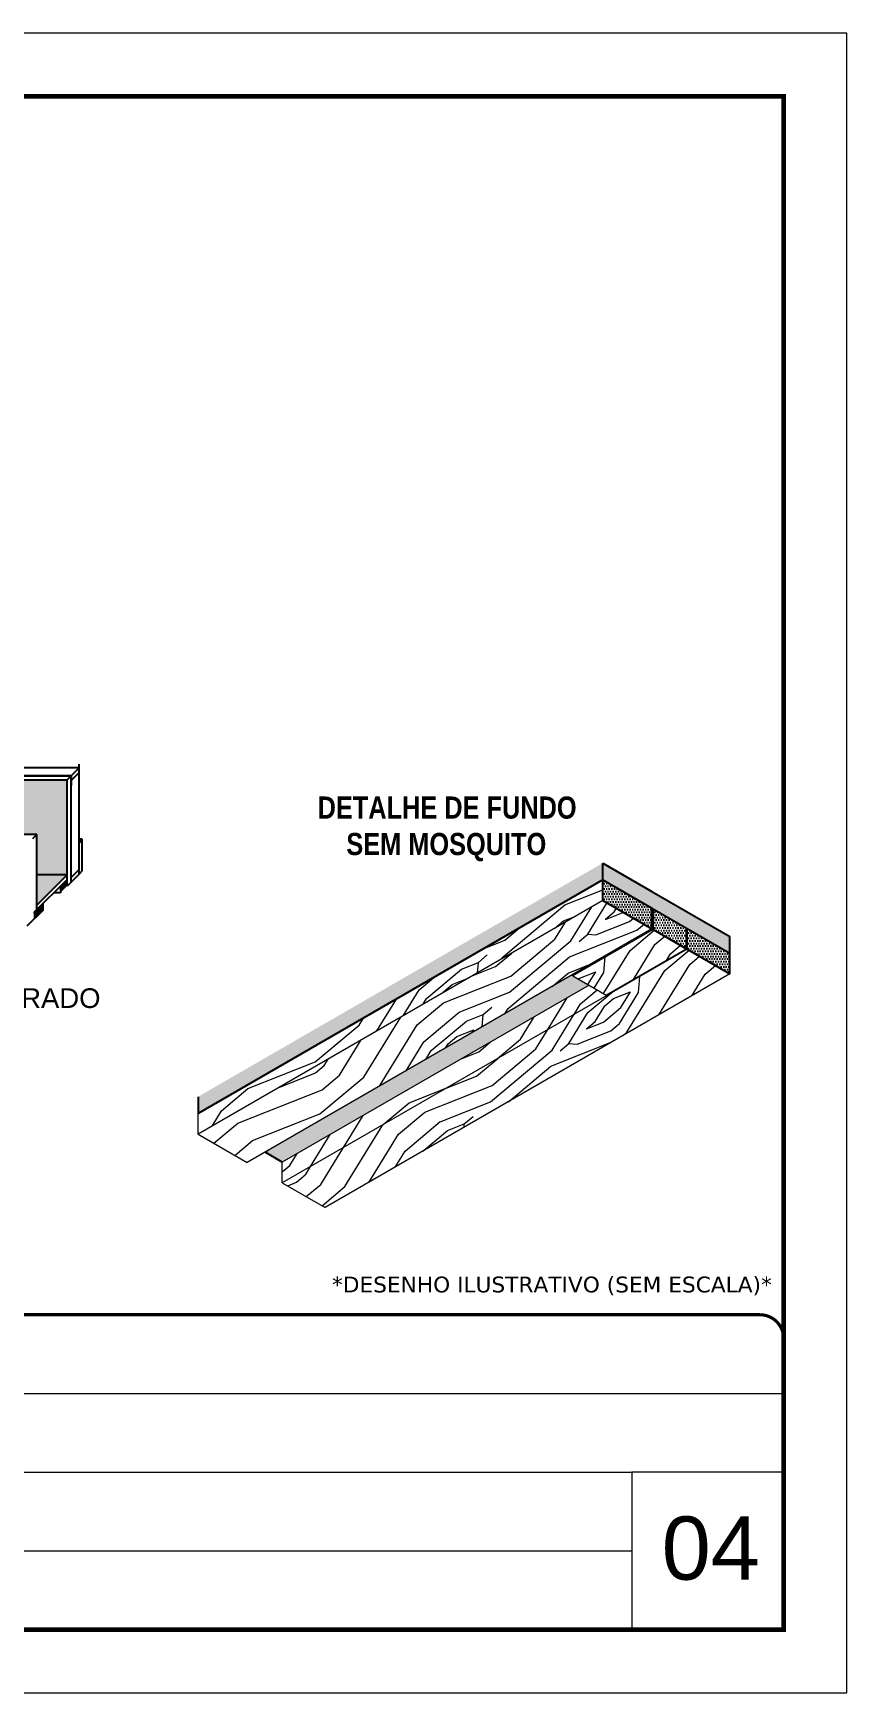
# Model space of a CAD drawing. Header units: millimetres. Extents: x 1513 to 7766, y 443 to 2642.
# Drawn here: x 7238 to 7753, y 1592 to 2642 of the extents above; entities that cross this region are included whole.
import ezdxf
from ezdxf.enums import TextEntityAlignment as Align

# ---------------------------------------------------------------- set-up
doc = ezdxf.new("R2010")
doc.units = ezdxf.units.MM
doc.linetypes.add('CONTINUO', pattern=[0])
doc.linetypes.add('DASHED', pattern=[0.75, 0.5, -0.25])
for name, color, linetype, lineweight in [('CARIMBO', 255, 'Continuous', 9), ('Demarcação 1', 251, 'Continuous', 9), ('Folhas', 255, 'Continuous', 9), ('fundo', 100, 'Continuous', 9), ('Madeira', 126, 'Continuous', 18), ('SARRAFO DE PRESSAO', 251, 'DASHED', 9)]:
    doc.layers.add(name, color=color, linetype=linetype, lineweight=lineweight)
for name, color, linetype in [('HACHURA MADEIRAS', 1, 'Continuous'), ('material do compensado', 7, 'Continuous'), ('texto', 7, 'Continuous')]:
    doc.layers.add(name, color=color, linetype=linetype)
doc.styles.add('ARIAL', font='arial.ttf')
doc.styles.add('CESAR1', font='arial.ttf', dxfattribs={"oblique": 15})
doc.styles.add('ROMANC', font='techb___.ttf', dxfattribs={"height": 2.5})
doc.styles.add('stylellllll', font='verdana.ttf', dxfattribs={"height": 2})
pattern_1 = [(355, (-42066.6, -755.83), (111.07494, 93.20294), [5.12645, -97.40264]), (85, (-42022.62, -723.66), (-93.20294, 111.07494), [10.2529, -92.27619]), (40, (-42043.94, -732.08), (8.936, 102.13894), [7.24881, -21.74642, 7.24881, -14.497615, 50.751904, -43.50449]), (40, (-42072.155, -760.49), (8.936, 102.13894), [7.24983, -14.49967, 7.24983, -115.99871]), (40, (-42035.51, -753.404), (8.936, 102.13894), [7.24983, -137.7482]), (40, (-42025.746, -759.404), (8.936, 102.13894), [7.24983, -137.7482]), (40, (-42040.17, -747.85), (8.936, 102.13894), [7.24983, -137.7482]), (40, (-42044.83, -742.296), (8.936, 102.13894), [14.49967, -130.49838]), (40, (-42012.6, -667.926), (8.936, 102.13894), [14.49967, -130.49838]), (40, (-42054.6, -736.296), (8.936, 102.13894), [28.99933, -115.99871]), (40, (-42059.26, -730.74), (8.936, 102.13894), [28.99933, -115.99871]), (40, (-41990.19, -705.91), (8.936, 102.13894), [28.99933, -115.99871]), (40, (-42063.474, -720.08), (8.936, 102.13894), [21.7497, -123.24834]), (40, (-42082.56, -702.97), (8.936, 102.13894), [21.7497, -123.24834]), (40, (-42073.24, -714.08), (8.936, 102.13894), [21.7497, -123.24834]), (40, (-42004.17, -689.25), (8.936, 102.13894), [36.24951, -108.74853]), (40, (-42013.94, -683.25), (8.936, 102.13894), [36.24951, -108.74853]), (40, (-42005.96, -709.675), (8.936, 102.13894), [50.74931, -94.24873]), (21.56505, (-42055.494, -746.51), (102.138945, -8.936), [11.4631, -217.79893]), (21.56505, (-42032.385, -717.655), (102.138945, -8.936), [11.4631, -217.79893]), (21.56505, (-42038.386, -727.42), (102.138945, -8.936), [11.4631, -217.79893]), (21.56505, (-42061.495, -756.277), (102.138945, -8.936), [22.9262, -206.33583]), (21.56505, (-42037.046, -712.1), (102.138945, -8.936), [34.3893, -194.87273]), (21.56505, (-42046.813, -706.1), (102.138945, -8.936), [45.8524, -183.40963]), (21.56505, (-42056.58, -700.1), (102.138945, -8.936), [45.8524, -183.40963]), (21.56505, (-42069.22, -668.12), (102.138945, -8.936), [45.8524, -183.40963]), (21.56505, (-42070.113, -678.33), (102.138945, -8.936), [57.3155, -171.94653]), (21.56505, (-42065.9, -688.993), (102.138945, -8.936), [57.3155, -171.94653]), (58.43495, (-42033.726, -732.976), (8.936, 102.138945), [11.4631, -217.79893]), (58.43495, (-42049.94, -741.85), (8.936, 102.138945), [11.4631, -217.79893]), (58.43495, (-42066.6, -755.83), (8.936, 102.138945), [22.9262, -206.33583]), (58.43495, (-42034.62, -743.19), (8.936, 102.138945), [22.9262, -206.33583]), (58.43495, (-42077.26, -760.043), (8.936, 102.138945), [34.3893, -194.87273]), (58.43495, (-42087.476, -759.15), (8.936, 102.138945), [45.8524, -183.40963]), (58.43495, (-41995.104, -762.085), (8.936, 102.138945), [45.8524, -183.40963]), (58.43495, (-42029.96, -748.743), (8.936, 102.138945), [45.8524, -183.40963]), (58.43495, (-42010.425, -760.745), (8.936, 102.138945), [57.3155, -171.94653]), (58.43495, (-42020.19, -754.744), (8.936, 102.138945), [57.3155, -171.94653])]
pattern_2 = [(0, (-31174.0845, -8509.7813), (0.82275303, 1.645506056), [0, -1.645506056])]

# ---------------------------------------------------------------- blocks, each defined once
blk = doc.blocks.new('9999999999')
at = {"color": 30, "linetype": 'CONTINUO'}
for p, q in [((98564.6, 34379.6), (99584, 34379.6)), ((98564.6, 34329.8), (99488, 34329.8)), ((99584, 34329.8), (99488, 34329.8)), ((99488, 34329.8), (99488, 34230.2)), ((98564.6, 34280), (99488, 34280))]:
    blk.add_line(p, q, dxfattribs=at)
at = {"color": 30, "linetype": 'CONTINUO', "const_width": 2}
blk.add_lwpolyline([(99584, 34230.2), (99584, 34414.4, 0.414214), (99569, 34429.4), (98229, 34429.4, 0.414214), (98214, 34414.4), (98214, 34245.2, 0.414214), (98229, 34230.2), (99584, 34230.2)], format="xyb", dxfattribs=at)
at = {"layer": 'Folhas'}
blk.add_lwpolyline([(98139, 34190.2), (99624, 34190.2), (99624, 35240.2), (98139, 35240.2)], close=True, dxfattribs=at)
at = {"layer": 'Folhas', "color": 30, "const_width": 3}
blk.add_lwpolyline([(98214, 34230.2), (99584, 34230.2), (99584, 35200.2), (98214, 35200.2)], close=True, dxfattribs=at)

msp = doc.modelspace()

# ---------------------------------------------------------------- hatches: boundary and pattern name
at = {"linetype": 'ByBlock', "ltscale": 2}
msp.add_hatch(color=256, dxfattribs=at).paths.add_polyline_path([(7268.8, 2131.82), (7266.78, 2131.82), (7266.78, 2129.59)])
for points in [[(7259.17, 2102.03), (7259.17, 2106.23), (7254.94, 2102.03), (7254.94, 2097.84)], [(7244, 2091.19), (7238.02, 2085.25), (7238.02, 2081.06), (7244, 2086.99)]]:
    msp.add_hatch(color=256).paths.add_polyline_path(points)
at = {"layer": 'Demarcação 1'}
for points in [[(6827.45, 2112.86), (6849.39, 2134.8), (7239.95, 2134.8), (7239.95, 2109.17), (7259.17, 2109.17), (7259.17, 2169.33), (6827.45, 2169.33)], [(7239.95, 2109.17), (7239.95, 2090.12), (7259.17, 2109.17)]]:
    msp.add_hatch(color=256, dxfattribs=at).paths.add_polyline_path(points)
at = {"layer": 'fundo'}
h = msp.add_hatch(color=252, dxfattribs=at)
h.dxf.hatch_style = 1
h.paths.add_polyline_path([(7342.06, 1968.84), (7342.06, 1958.18), (7598.21, 2106.07), (7598.21, 2116.72)])
h = msp.add_hatch(color=252, dxfattribs=at)
h.dxf.hatch_style = 1
h.paths.add_polyline_path([(7629.28, 2098.78), (7598.21, 2116.72), (7598.21, 2106.07), (7629.28, 2088.13), (7678.62, 2059.64), (7678.62, 2070.3)])
h = msp.add_hatch(color=252, dxfattribs=at)
h.dxf.hatch_style = 1
h.paths.add_polyline_path([(7589.57, 2039.33), (7579.21, 2045.32), (7579.21, 2046.19), (7384.42, 1933.73), (7395.34, 1927.43)])
at = {"layer": 'HACHURA MADEIRAS'}
h = msp.add_hatch(dxfattribs=at)
h.set_pattern_fill('DOTS', scale=1.036539)
h.set_pattern_definition(pattern_2)
h.paths.add_polyline_path([(7629.28, 2075.1), (7629.28, 2088.13), (7598.21, 2106.07), (7598.21, 2093.05)])
h = msp.add_hatch(dxfattribs=at)
h.set_pattern_fill('DOTS', scale=1.036539)
h.set_pattern_definition(pattern_2)
h.paths.add_polyline_path([(7630.04, 2087.69), (7630.04, 2074.67), (7651.18, 2062.46), (7651.18, 2075.48)])
h = msp.add_hatch(dxfattribs=at)
h.set_pattern_fill('DOTS', scale=1.036539)
h.set_pattern_definition(pattern_2)
h.paths.add_polyline_path([(7651.48, 2075.31), (7651.48, 2062.29), (7678.62, 2046.62), (7678.62, 2059.64)])
at = {"layer": 'Madeira'}
h = msp.add_hatch(dxfattribs=at)
h.set_pattern_fill('PATRON00077', color=256, scale=102.529099, angle=355, pattern_type=2)
h.set_pattern_definition(pattern_1)
h.paths.add_polyline_path([(7342.06, 1958.18), (7342.06, 1945.16), (7598.21, 2093.05), (7598.21, 2106.07)])
h = msp.add_hatch(dxfattribs=at)
h.set_pattern_fill('PATRON00077', color=256, scale=102.529099, angle=355, pattern_type=2)
h.set_pattern_definition([(355, (-10964.08, -69996.4), (111.07494, 93.20294), [5.12645, -97.40264]), (85, (-10920.1, -69964.23), (-93.20294, 111.07494), [10.25291, -92.27619]), (40, (-10941.42, -69972.65), (8.936, 102.138945), [7.248807, -21.74642, 7.248807, -14.497615, 50.751904, -43.504487]), (40, (-10969.64, -70001.06), (8.936, 102.138945), [7.24983, -14.499665, 7.24983, -115.99871]), (40, (-10932.995, -69993.97), (8.936, 102.138945), [7.24983, -137.74821]), (40, (-10923.23, -69999.974), (8.936, 102.138945), [7.24983, -137.74821]), (40, (-10937.655, -69988.42), (8.936, 102.138945), [7.24983, -137.74821]), (40, (-10942.315, -69982.866), (8.936, 102.138945), [14.49967, -130.49838]), (40, (-10910.08, -69908.496), (8.936, 102.138945), [14.49967, -130.49838]), (40, (-10952.08, -69976.865), (8.936, 102.138945), [28.99933, -115.99871]), (40, (-10956.74, -69971.31), (8.936, 102.138945), [28.99933, -115.99871]), (40, (-10887.67, -69946.48), (8.936, 102.138945), [28.99933, -115.99871]), (40, (-10960.956, -69960.65), (8.936, 102.138945), [21.7497, -123.24834]), (40, (-10980.04, -69943.54), (8.936, 102.138945), [21.7497, -123.24834]), (40, (-10970.72, -69954.65), (8.936, 102.138945), [21.7497, -123.24834]), (40, (-10901.65, -69929.82), (8.936, 102.138945), [36.24951, -108.74853]), (40, (-10911.42, -69923.82), (8.936, 102.138945), [36.24951, -108.74853]), (40, (-10903.44, -69950.245), (8.936, 102.138945), [50.74931, -94.24873]), (21.56505, (-10952.976, -69987.08), (102.138945, -8.936), [11.4631, -217.79893]), (21.56505, (-10929.867, -69958.225), (102.138945, -8.936), [11.4631, -217.79893]), (21.56505, (-10935.87, -69967.99), (102.138945, -8.936), [11.4631, -217.79893]), (21.56505, (-10958.977, -69996.846), (102.138945, -8.936), [22.9262, -206.33583]), (21.56505, (-10934.528, -69952.67), (102.138945, -8.936), [34.3893, -194.87273]), (21.56505, (-10944.295, -69946.67), (102.138945, -8.936), [45.8524, -183.40963]), (21.56505, (-10954.06, -69940.67), (102.138945, -8.936), [45.8524, -183.40963]), (21.56505, (-10966.7, -69908.69), (102.138945, -8.936), [45.8524, -183.40963]), (21.56505, (-10967.595, -69918.9), (102.138945, -8.936), [57.31551, -171.94653]), (21.56505, (-10963.38, -69929.562), (102.138945, -8.936), [57.31551, -171.94653]), (58.43495, (-10931.21, -69973.546), (8.936, 102.138945), [11.4631, -217.79893]), (58.43495, (-10947.42, -69982.42), (8.936, 102.138945), [11.4631, -217.79893]), (58.43495, (-10964.084, -69996.4), (8.936, 102.138945), [22.9262, -206.33583]), (58.43495, (-10932.1, -69983.76), (8.936, 102.138945), [22.9262, -206.33583]), (58.43495, (-10974.744, -70000.613), (8.936, 102.138945), [34.3893, -194.87273]), (58.43495, (-10984.96, -69999.72), (8.936, 102.138945), [45.8524, -183.40963]), (58.43495, (-10892.586, -70002.655), (8.936, 102.138945), [45.8524, -183.40963]), (58.43495, (-10927.44, -69989.313), (8.936, 102.138945), [45.8524, -183.40963]), (58.43495, (-10907.907, -70001.314), (8.936, 102.138945), [57.31551, -171.94653]), (58.43495, (-10917.674, -69995.314), (8.936, 102.138945), [57.31551, -171.94653])])
h.paths.add_polyline_path([(7342.06, 1945.16), (7373.14, 1927.22), (7629.28, 2075.1), (7598.21, 2093.05)])
h = msp.add_hatch(dxfattribs=at)
h.set_pattern_fill('PATRON00077', color=256, scale=102.529099, angle=355, pattern_type=2)
h.set_pattern_definition([(355, (-42088.57, -743.09), (111.07494, 93.20294), [5.12645, -97.40264]), (85, (-42044.58, -710.92), (-93.20294, 111.07494), [10.2529, -92.27619]), (40, (-42065.904, -719.34), (8.936, 102.13894), [7.24881, -21.74642, 7.24881, -14.497615, 50.751904, -43.50449]), (40, (-42094.12, -747.75), (8.936, 102.13894), [7.24983, -14.49967, 7.24983, -115.99871]), (40, (-42057.48, -740.664), (8.936, 102.13894), [7.24983, -137.7482]), (40, (-42047.71, -746.665), (8.936, 102.13894), [7.24983, -137.7482]), (40, (-42062.14, -735.11), (8.936, 102.13894), [7.24983, -137.7482]), (40, (-42066.8, -729.56), (8.936, 102.13894), [14.49967, -130.49838]), (40, (-42034.56, -655.19), (8.936, 102.13894), [14.49967, -130.49838]), (40, (-42076.565, -723.556), (8.936, 102.13894), [28.99933, -115.99871]), (40, (-42081.225, -718), (8.936, 102.13894), [28.99933, -115.99871]), (40, (-42012.154, -693.17), (8.936, 102.13894), [28.99933, -115.99871]), (40, (-42085.44, -707.34), (8.936, 102.13894), [21.7497, -123.24834]), (40, (-42104.526, -690.234), (8.936, 102.13894), [21.7497, -123.24834]), (40, (-42095.205, -701.34), (8.936, 102.13894), [21.7497, -123.24834]), (40, (-42026.134, -676.51), (8.936, 102.13894), [36.24951, -108.74853]), (40, (-42035.9, -670.51), (8.936, 102.13894), [36.24951, -108.74853]), (40, (-42027.92, -696.936), (8.936, 102.13894), [50.74931, -94.24873]), (21.56505, (-42077.46, -733.77), (102.138945, -8.936), [11.4631, -217.79893]), (21.56505, (-42054.35, -704.916), (102.138945, -8.936), [11.4631, -217.79893]), (21.56505, (-42060.35, -714.683), (102.138945, -8.936), [11.4631, -217.79893]), (21.56505, (-42083.46, -743.537), (102.138945, -8.936), [22.9262, -206.33583]), (21.56505, (-42059.01, -699.36), (102.138945, -8.936), [34.3893, -194.87273]), (21.56505, (-42068.777, -693.36), (102.138945, -8.936), [45.8524, -183.40963]), (21.56505, (-42078.544, -687.36), (102.138945, -8.936), [45.8524, -183.40963]), (21.56505, (-42091.184, -655.38), (102.138945, -8.936), [45.8524, -183.40963]), (21.56505, (-42092.078, -665.593), (102.138945, -8.936), [57.3155, -171.94653]), (21.56505, (-42087.864, -676.253), (102.138945, -8.936), [57.3155, -171.94653]), (58.43495, (-42055.69, -720.236), (8.936, 102.138945), [11.4631, -217.79893]), (58.43495, (-42071.904, -729.11), (8.936, 102.138945), [11.4631, -217.79893]), (58.43495, (-42088.566, -743.09), (8.936, 102.138945), [22.9262, -206.33583]), (58.43495, (-42056.584, -730.45), (8.936, 102.138945), [22.9262, -206.33583]), (58.43495, (-42099.226, -747.304), (8.936, 102.138945), [34.3893, -194.87273]), (58.43495, (-42109.44, -746.41), (8.936, 102.138945), [45.8524, -183.40963]), (58.43495, (-42017.07, -749.346), (8.936, 102.138945), [45.8524, -183.40963]), (58.43495, (-42051.923, -736.004), (8.936, 102.138945), [45.8524, -183.40963]), (58.43495, (-42032.39, -748.005), (8.936, 102.138945), [57.3155, -171.94653]), (58.43495, (-42042.156, -742.005), (8.936, 102.138945), [57.3155, -171.94653])])
h.paths.add_polyline_path([(7600.35, 2033.11), (7651.18, 2062.46), (7629.52, 2075.03), (7579.21, 2045.32)])
h = msp.add_hatch(dxfattribs=at)
h.set_pattern_fill('PATRON00077', color=256, scale=102.529099, angle=355, pattern_type=2)
h.set_pattern_definition(pattern_1)
h.paths.add_polyline_path([(7422.49, 1898.74), (7678.62, 2046.62), (7651.48, 2062.29), (7395.43, 1914.46)])
h = msp.add_hatch(dxfattribs=at)
h.set_pattern_fill('PATRON00077', color=256, scale=102.529099, angle=355, pattern_type=2)
h.set_pattern_definition(pattern_1)
h.paths.add_polyline_path([(7600.71, 2032.9), (7589.43, 2039.41), (7395.27, 1927.39), (7395.34, 1914.4)])

# ---------------------------------------------------------------- linework, layer by layer
for p, q in [((7266.78, 2176.95), (6828.84, 2176.95)), ((7266.78, 2176.95), (7261.73, 2171.9)), ((7266.78, 2111.82), (7266.78, 2179.19)), ((7266.78, 2109.59), (7266.78, 2176.95)), ((6827.45, 2169.33), (7259.17, 2169.33)), ((6830.02, 2171.9), (7261.73, 2171.9)), ((7261.73, 2171.9), (6876.12, 2171.9)), ((7261.73, 2171.9), (7259.17, 2169.33)), ((7259.17, 2102.03), (7259.17, 2169.33)), ((7261.73, 2104.58), (7261.73, 2171.9)), ((7261.73, 2171.9), (7261.73, 2165.74)), ((7239.95, 2134.8), (6849.39, 2134.8)), ((7239.95, 2082.98), (7239.95, 2134.8)), ((7266.78, 2112.51), (7261.73, 2107.46)), ((7259.17, 2106.23), (7238.02, 2085.25)), ((7259.17, 2109.17), (7239.95, 2090.12)), ((7254.94, 2102.03), (7254.94, 2097.84)), ((7244, 2086.99), (7244, 2091.19)), ((7254.94, 2097.84), (7250.71, 2097.84))]:
    msp.add_line(p, q)
at = {"linetype": 'ByBlock', "ltscale": 2}
for p, q in [((7266.78, 2174.03), (7261.73, 2169.02)), ((7237.44, 2132.23), (7239.95, 2134.8)), ((7266.78, 2129.59), (7268.8, 2131.82)), ((7268.8, 2131.82), (7266.78, 2131.82)), ((7268.8, 2111.82), (7268.8, 2131.82)), ((7266.78, 2109.59), (7268.8, 2111.82)), ((7266.78, 2109.59), (7259.17, 2102.03)), ((7244, 2086.99), (7233.62, 2076.69)), ((7239.95, 2082.98), (7237.44, 2080.49))]:
    msp.add_line(p, q, dxfattribs=at)
at = {"color": 0}
msp.add_line((7259.17, 2109.17), (7239.95, 2109.17), dxfattribs=at)
at = {"layer": 'Madeira'}
for p, q in [((7598.21, 2093.05), (7342.06, 1945.16)), ((7629.28, 2075.1), (7373.14, 1927.22)), ((7630.04, 2074.67), (7579.21, 2045.32)), ((7651.48, 2062.29), (7395.34, 1914.4)), ((7651.18, 2062.46), (7600.35, 2033.11)), ((7589.57, 2039.33), (7395.34, 1927.43)), ((7678.62, 2046.62), (7422.48, 1898.73)), ((7579.21, 2045.32), (7600.65, 2032.94)), ((7342.06, 1945.16), (7342.06, 1958.18)), ((7342.06, 1945.16), (7373.14, 1927.22)), ((7395.34, 1914.4), (7395.34, 1927.43)), ((7395.34, 1914.4), (7422.48, 1898.73))]:
    msp.add_line(p, q, dxfattribs=at)
at = {"layer": 'material do compensado'}
for p, q in [((7598.21, 2093.05), (7598.21, 2116.72)), ((7598.21, 2116.72), (7629.28, 2098.78)), ((7598.21, 2106.07), (7342.06, 1958.18)), ((7598.21, 2106.07), (7629.28, 2088.13)), ((7598.21, 2093.05), (7629.28, 2075.1)), ((7629.28, 2098.78), (7678.62, 2070.3)), ((7629.28, 2088.13), (7678.62, 2059.64)), ((7629.28, 2075.1), (7629.28, 2088.13)), ((7630.04, 2074.67), (7630.04, 2087.69)), ((7630.04, 2074.67), (7651.18, 2062.46)), ((7651.18, 2062.46), (7651.18, 2075.48)), ((7651.48, 2062.29), (7651.48, 2075.31)), ((7678.62, 2046.62), (7678.62, 2070.3)), ((7651.48, 2062.29), (7678.62, 2046.62)), ((7579.21, 2045.32), (7579.21, 2046.19)), ((7342.06, 1968.84), (7342.06, 1958.18)), ((7395.34, 1927.43), (7384.42, 1933.73))]:
    msp.add_line(p, q, dxfattribs=at)

# ---------------------------------------------------------------- block references
at = {"layer": 'SARRAFO DE PRESSAO', "color": 6, "linetype": 'ByBlock'}
msp.add_blockref('9999999999', (-91871.41, -32598.48), dxfattribs=at)

# ---------------------------------------------------------------- texts
at = {"style": 'stylellllll'}
msp.add_text('*DESENHO ILUSTRATIVO (SEM ESCALA)*', height=10, dxfattribs=at).set_placement((7705.15, 1845.06), align=Align.RIGHT)
at = {"layer": 'CARIMBO', "style": 'CESAR1'}
msp.add_text('PAINEL LATERAL ESTRUTURADO', height=12.436, dxfattribs=at).set_placement((6999.44, 2031.22), align=Align.MIDDLE_LEFT)
at = {"layer": 'CARIMBO', "style": 'ARIAL'}
msp.add_text('04', height=40, dxfattribs=at).set_placement((7635.43, 1663.3))
at = {"layer": 'texto', "style": 'ROMANC'}
for s, p in [('DETALHE DE FUNDO ', (7501.88, 2151.8)), ('SEM MOSQUITO', (7499.14, 2128.75))]:
    msp.add_text(s, height=14, dxfattribs=at).set_placement(p, align=Align.MIDDLE_CENTER)

doc.saveas('drawing.dxf')
